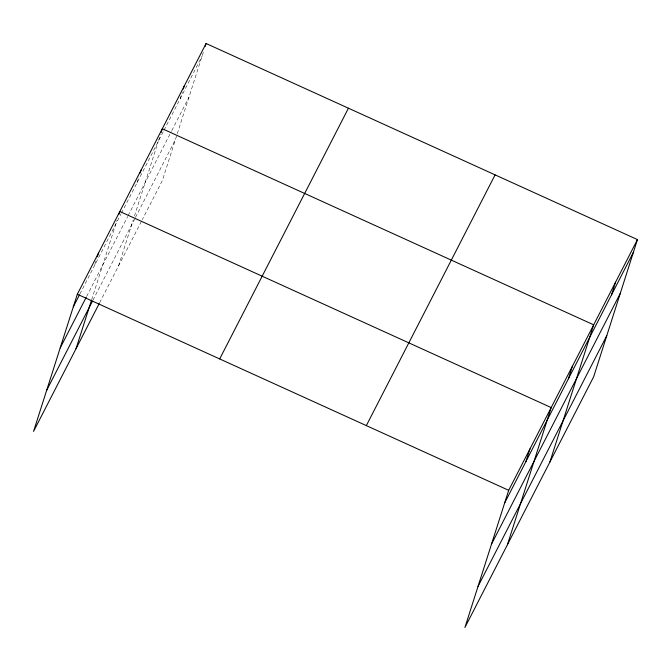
<?xml version="1.0" encoding="UTF-8"?>
<svg xmlns="http://www.w3.org/2000/svg" width="671" height="671" viewBox="0 0 671 671"><rect width="100%" height="100%" fill="white"/><g stroke="black" fill="none" stroke-linecap="round" stroke-linejoin="round"><path stroke-width="0.5" stroke-dasharray="3.35 2.52" d="M94.854 264.533L96.716 258.696M91.667 299.702L117.031 220.239M137.035 182.764L138.897 176.926M118.532 265.934L133.219 219.912M134.477 215.97L158.281 141.388M158.591 140.415L160.453 134.586M180.163 98.763L182.336 91.961M203.296 52.254L162.307 180.684L142.319 219.602M79.908 294.007L120.981 214.015M121.451 213.101L163.514 131.197M163.984 130.266L202.055 56.138M86.618 296.49L127.691 216.507M128.161 215.584L171.331 131.524M171.81 130.602L188.937 97.236M92.933 300.222L134.98 218.352M135.45 217.421L175.425 139.585M99.644 302.713L141.849 220.533"/><path stroke-width="1.01" d="M637.45 239.581L508.693 490.316L464.911 627.502L593.667 376.767L637.45 239.581L206.089 43.498L77.333 294.233L33.55 431.419L99.174 303.627M97.337 256.75L98.578 252.866M76.041 348.677L91.357 300.683M118.893 214.41L119.824 211.491L551.185 407.574L507.402 544.76M140.138 173.034L141.069 170.124M161.074 132.64L162.315 128.748L593.676 324.831L549.893 462.017M183.267 89.042L184.198 86.123M205.158 46.416L206.089 43.498M525.905 461.581L529.939 448.941M568.396 378.838L572.43 366.198M611.524 294.846L615.559 282.206M73.298 306.873L79.438 294.921M60.18 347.972L86.148 297.412M46.668 390.321L92.464 301.145M219.677 358.943L348.442 108.207M366.341 425.607L495.097 174.871M504.659 502.956L633.416 252.221M491.541 544.055L620.298 293.319M478.029 586.404L606.785 335.668M77.333 294.233L508.693 490.316"/></g></svg>
